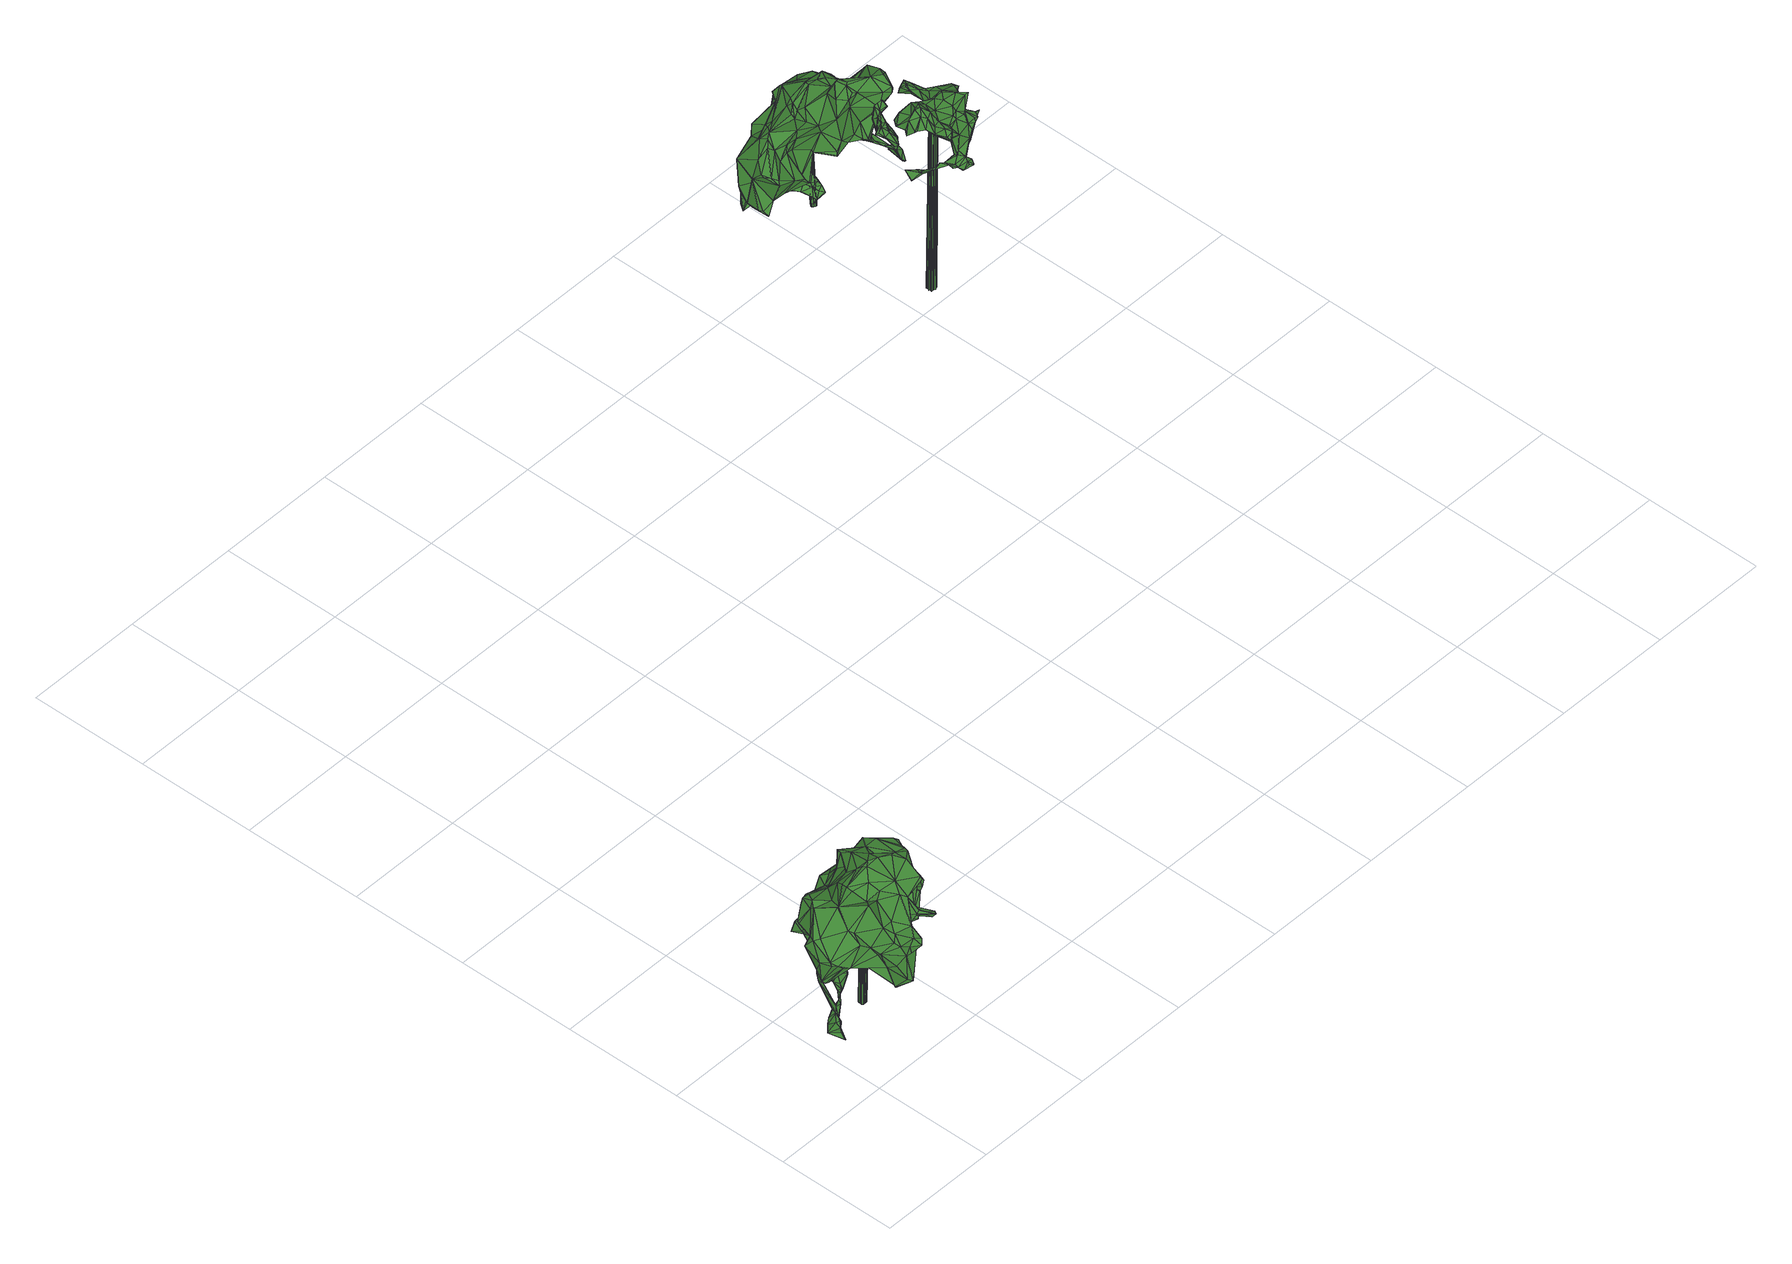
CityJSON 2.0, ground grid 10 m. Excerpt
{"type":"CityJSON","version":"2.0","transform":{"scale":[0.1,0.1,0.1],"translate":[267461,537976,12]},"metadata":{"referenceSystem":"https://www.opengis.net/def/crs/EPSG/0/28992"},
"CityObjects":{
"tree1":{"type":"SolitaryVegetationObject","attributes":{"gtid":255,"crown_width_m":10.57,"crown_median_z":20.63,"crown_r50_m":0.48,"crown_porosity":0.893,"trunk_H_m":7.95,"trunk_DBH_m":0.571,"trunk_radius_m":0.286,"trunk_base_height_m":12.68,"original_gtid":"285"},"geometry":[{"type":"MultiSurface","lod":"3","boundaries":[[[0,1,2]],[[3,4,5]],[[6,7,8]],[[9,10,11]],[[12,13,14]],[[15,16,17]],[[18,19,10]],[[20,21,22]],[[23,24,25]],[[26,27,28]],[[29,28,27]],[[30,31,32]],[[33,34,35]],[[36,37,30]],[[38,39,40]],[[41,42,43]],[[41,43,31]],[[44,45,46]],[[47,0,48]],[[47,1,0]],[[49,50,51]],[[52,53,54]],[[55,56,57]],[[58,59,60]],[[61,60,59]],[[62,63,64]],[[49,38,65]],[[66,67,68]],[[62,64,69]],[[70,71,72]],[[73,74,75]],[[76,77,78]],[[62,79,63]],[[24,80,25]],[[81,82,83]],[[84,85,86]],[[87,21,88]],[[89,90,91]],[[92,93,94]],[[93,95,94]],[[96,13,12]],[[97,98,13]],[[99,100,101]],[[101,100,102]],[[103,90,89]],[[104,105,106]],[[107,10,9]],[[108,109,47]],[[36,110,111]],[[112,113,77]],[[48,0,114]],[[87,62,21]],[[115,116,0]],[[49,51,38]],[[117,118,87]],[[119,107,120]],[[121,106,122]],[[123,106,121]],[[107,18,10]],[[124,14,13]],[[40,39,125]],[[126,58,127]],[[128,129,130]],[[122,85,131]],[[94,132,133]],[[92,94,133]],[[134,135,136]],[[137,138,26]],[[139,140,141]],[[96,142,97]],[[139,143,144]],[[139,141,143]],[[145,146,147]],[[145,123,146]],[[121,146,123]],[[145,148,123]],[[141,140,149]],[[13,98,124]],[[150,151,152]],[[96,97,13]],[[36,30,153]],[[154,126,155]],[[155,126,156]],[[95,143,94]],[[94,143,149]],[[157,67,158]],[[159,160,161]],[[162,163,54]],[[164,157,158]],[[132,149,140]],[[89,91,165]],[[119,120,166]],[[15,20,167]],[[168,169,170]],[[171,153,172]],[[173,63,152]],[[103,174,175]],[[41,111,67]],[[20,15,21]],[[88,21,15]],[[176,177,178]],[[177,176,179]],[[180,22,21]],[[146,181,147]],[[0,116,182]],[[140,99,82]],[[183,184,185]],[[174,186,175]],[[187,59,58]],[[159,188,130]],[[83,130,188]],[[2,189,190]],[[191,61,192]],[[193,194,28]],[[47,109,195]],[[3,5,196]],[[14,197,12]],[[198,65,199]],[[87,200,62]],[[68,110,171]],[[88,117,87]],[[15,17,117]],[[88,15,117]],[[130,129,159]],[[201,50,49]],[[61,175,186]],[[80,24,202]],[[203,204,205]],[[127,22,206]],[[77,207,112]],[[169,208,209]],[[91,185,184]],[[210,85,122]],[[211,133,81]],[[81,133,82]],[[91,90,185]],[[118,150,79]],[[131,212,163]],[[201,163,212]],[[130,169,128]],[[208,169,130]],[[43,32,31]],[[213,214,142]],[[30,32,172]],[[215,83,210]],[[3,196,4]],[[50,216,217]],[[28,194,26]],[[193,26,194]],[[218,152,219]],[[92,211,93]],[[220,89,165]],[[98,100,124]],[[178,45,17]],[[117,17,45]],[[131,163,221]],[[99,140,139]],[[129,128,168]],[[222,205,223]],[[102,223,205]],[[79,62,200]],[[196,224,4]],[[23,225,24]],[[96,12,202]],[[167,60,191]],[[207,28,112]],[[167,20,60]],[[159,129,160]],[[226,122,106]],[[226,106,105]],[[137,227,228]],[[229,187,230]],[[207,231,227]],[[105,209,232]],[[8,233,72]],[[132,94,149]],[[76,234,227]],[[52,82,99]],[[168,170,129]],[[19,228,227]],[[124,139,135]],[[9,182,107]],[[181,221,163]],[[93,235,95]],[[236,172,43]],[[201,216,50]],[[237,23,25]],[[173,238,239]],[[173,239,63]],[[17,176,178]],[[233,240,241]],[[242,187,6]],[[145,204,243]],[[1,47,195]],[[118,200,87]],[[150,152,79]],[[63,79,152]],[[26,151,244]],[[125,39,51]],[[46,45,178]],[[62,69,180]],[[62,180,21]],[[71,6,8]],[[26,138,151]],[[16,15,245]],[[219,138,228]],[[151,138,219]],[[246,173,152]],[[118,79,200]],[[116,166,120]],[[116,120,107]],[[128,169,168]],[[104,113,247]],[[192,186,245]],[[191,192,167]],[[15,167,192]],[[245,15,192]],[[218,238,246]],[[92,133,211]],[[178,177,46]],[[246,152,218]],[[214,223,102]],[[222,223,214]],[[248,6,249]],[[20,127,60]],[[95,250,144]],[[81,251,211]],[[127,206,252]],[[8,72,71]],[[32,43,172]],[[76,231,77]],[[207,77,231]],[[111,41,253]],[[31,253,41]],[[242,254,255]],[[255,187,242]],[[129,75,74]],[[84,212,215]],[[162,256,181]],[[163,162,181]],[[64,63,206]],[[64,206,69]],[[257,115,0]],[[146,221,181]],[[121,221,146]],[[121,122,221]],[[202,24,225]],[[236,66,68]],[[73,112,28]],[[73,28,29]],[[74,161,160]],[[74,160,129]],[[106,258,78]],[[137,228,138]],[[227,231,76]],[[233,8,7]],[[54,259,162]],[[245,174,16]],[[140,82,132]],[[216,42,260]],[[235,250,95]],[[29,27,44]],[[100,99,139]],[[100,139,124]],[[125,261,198]],[[101,53,52]],[[51,50,261]],[[51,261,125]],[[55,108,47]],[[68,111,110]],[[103,89,174]],[[7,248,233]],[[137,26,227]],[[25,56,34]],[[218,166,115]],[[67,111,68]],[[150,244,151]],[[122,131,221]],[[219,166,218]],[[191,60,61]],[[57,197,136]],[[132,82,133]],[[102,205,204]],[[142,214,97]],[[100,214,102]],[[97,214,98]],[[262,263,181]],[[40,125,224]],[[40,224,196]],[[251,81,83]],[[181,256,262]],[[45,27,264]],[[45,118,117]],[[205,35,203]],[[222,33,205]],[[33,35,205]],[[35,265,266]],[[215,267,83]],[[202,56,80]],[[80,56,25]],[[265,34,56]],[[57,56,202]],[[268,251,188]],[[268,188,179]],[[219,152,151]],[[263,204,145]],[[237,34,33]],[[154,6,58]],[[249,6,154]],[[55,47,56]],[[190,155,239]],[[249,154,269]],[[249,269,248]],[[226,232,122]],[[105,232,226]],[[36,153,110]],[[171,110,153]],[[253,31,37]],[[31,30,37]],[[161,177,159]],[[208,131,209]],[[237,25,34]],[[118,264,150]],[[45,264,118]],[[228,119,219]],[[105,247,209]],[[270,254,242]],[[60,127,58]],[[74,271,161]],[[198,261,65]],[[198,224,125]],[[18,119,19]],[[228,19,119]],[[119,166,219]],[[154,155,272]],[[169,209,247]],[[240,57,70]],[[240,55,57]],[[222,237,33]],[[59,175,61]],[[136,135,139]],[[10,273,243]],[[148,243,273]],[[113,78,77]],[[112,73,113]],[[274,251,275]],[[274,275,179]],[[176,274,179]],[[258,123,148]],[[10,234,258]],[[74,276,277]],[[177,179,188]],[[76,258,234]],[[159,177,188]],[[83,188,251]],[[52,54,86]],[[76,78,258]],[[171,236,68]],[[278,279,90]],[[190,239,238]],[[206,22,69]],[[154,58,126]],[[280,185,90]],[[176,281,274]],[[187,58,6]],[[183,274,184]],[[282,175,59]],[[280,279,235]],[[90,279,280]],[[145,243,148]],[[268,275,251]],[[169,247,170]],[[113,73,247]],[[225,283,202]],[[70,242,71]],[[30,172,153]],[[251,183,211]],[[147,181,263]],[[19,234,10]],[[66,158,67]],[[199,65,38]],[[65,201,49]],[[235,93,183]],[[183,93,211]],[[284,235,279]],[[135,14,124]],[[134,14,135]],[[43,158,66]],[[284,250,235]],[[0,182,114]],[[11,114,182]],[[257,0,2]],[[2,238,257]],[[190,238,2]],[[34,265,35]],[[115,238,218]],[[257,238,115]],[[83,267,130]],[[208,130,267]],[[248,240,233]],[[258,273,10]],[[148,273,258]],[[236,171,172]],[[105,104,247]],[[17,281,176]],[[17,16,281]],[[85,215,210]],[[85,210,82]],[[136,139,144]],[[285,136,144]],[[100,286,214]],[[98,214,286]],[[98,286,100]],[[44,271,29]],[[217,216,201]],[[202,197,57]],[[12,197,202]],[[136,197,134]],[[86,54,84]],[[54,53,259]],[[50,260,216]],[[48,266,265]],[[261,50,217]],[[65,261,217]],[[104,78,113]],[[106,78,104]],[[238,173,246]],[[115,166,116]],[[182,116,107]],[[285,70,136]],[[70,57,136]],[[10,287,11]],[[266,11,287]],[[266,287,35]],[[203,35,287]],[[281,91,184]],[[281,16,220]],[[123,258,106]],[[157,216,260]],[[119,18,107]],[[255,230,187]],[[66,236,43]],[[70,285,242]],[[155,189,272]],[[206,63,239]],[[251,274,183]],[[103,175,282]],[[265,56,48]],[[47,48,56]],[[44,27,45]],[[280,235,185]],[[235,183,185]],[[278,90,103]],[[225,23,283]],[[278,103,282]],[[54,288,84]],[[255,289,284]],[[217,201,212]],[[209,85,210]],[[82,210,83]],[[164,158,43]],[[208,212,131]],[[208,267,212]],[[212,267,215]],[[11,266,114]],[[48,114,266]],[[248,269,240]],[[284,289,270]],[[109,272,189]],[[109,154,272]],[[43,42,164]],[[277,73,29]],[[52,86,85]],[[52,85,82]],[[215,85,84]],[[101,52,99]],[[240,108,55]],[[284,270,250]],[[144,250,285]],[[285,250,270]],[[285,270,242]],[[1,195,189]],[[109,189,195]],[[243,204,203]],[[190,189,155]],[[101,102,53]],[[259,53,102]],[[157,260,67]],[[42,67,260]],[[42,41,67]],[[161,271,177]],[[46,177,271]],[[46,271,44]],[[277,29,271]],[[277,271,74]],[[232,209,210]],[[213,222,214]],[[14,134,197]],[[210,122,232]],[[38,5,199]],[[65,163,201]],[[217,163,65]],[[212,163,217]],[[84,288,163]],[[212,84,163]],[[288,54,163]],[[239,252,206]],[[71,242,6]],[[127,20,22]],[[72,233,241]],[[61,186,192]],[[174,245,186]],[[7,6,248]],[[150,290,244]],[[264,290,150]],[[180,69,22]],[[27,290,264]],[[126,252,156]],[[155,156,252]],[[155,252,239]],[[170,75,129]],[[247,73,75]],[[247,75,170]],[[154,109,269]],[[108,269,109]],[[240,269,108]],[[216,164,42]],[[157,164,216]],[[227,234,19]],[[209,131,85]],[[179,275,268]],[[9,11,182]],[[10,243,287]],[[203,287,243]],[[289,255,254]],[[270,289,254]],[[259,102,262]],[[263,145,147]],[[281,165,91]],[[284,230,255]],[[262,102,263]],[[111,253,36]],[[102,204,263]],[[1,189,2]],[[282,187,229]],[[59,187,282]],[[141,149,143]],[[278,282,229]],[[142,96,283]],[[23,237,283]],[[142,283,213]],[[222,213,283]],[[222,283,237]],[[202,283,96]],[[277,276,73]],[[74,73,276]],[[174,89,220]],[[174,220,16]],[[26,244,290]],[[26,290,27]],[[281,184,274]],[[127,252,126]],[[229,230,278]],[[279,278,230]],[[279,230,284]],[[38,51,39]],[[199,224,198]],[[5,224,199]],[[4,224,5]],[[95,144,143]],[[196,5,40]],[[38,40,5]],[[259,256,162]],[[259,262,256]],[[227,26,193]],[[227,193,207]],[[28,207,193]],[[281,220,165]],[[253,37,36]],[[240,70,241]],[[70,72,241]],[[291,292,293]],[[291,293,294]],[[292,295,296]],[[292,296,293]],[[293,296,297]],[[293,297,294]],[[296,295,298]],[[296,298,297]],[[297,298,299]],[[297,299,294]],[[299,298,300]],[[299,300,294]],[[298,295,301]],[[298,301,300]],[[300,301,302]],[[300,302,294]],[[301,295,303]],[[301,303,302]],[[302,303,304]],[[302,304,294]],[[303,295,305]],[[303,305,304]],[[304,305,306]],[[304,306,294]],[[305,295,307]],[[305,307,306]],[[306,307,308]],[[306,308,294]],[[307,295,309]],[[307,309,308]],[[308,309,310]],[[308,310,294]],[[309,295,311]],[[309,311,310]],[[310,311,312]],[[310,312,294]],[[312,311,313]],[[312,313,294]],[[311,295,314]],[[311,314,313]],[[314,295,315]],[[314,315,313]],[[313,315,316]],[[313,316,294]],[[316,315,317]],[[316,317,294]],[[315,295,318]],[[315,318,317]],[[317,318,319]],[[317,319,294]],[[318,295,320]],[[318,320,319]],[[319,320,321]],[[319,321,294]],[[321,320,322]],[[321,322,294]],[[320,295,323]],[[320,323,322]],[[322,323,324]],[[322,324,294]],[[323,295,325]],[[323,325,324]],[[324,325,326]],[[324,326,294]],[[326,325,327]],[[326,327,294]],[[325,295,328]],[[325,328,327]],[[327,328,291]],[[327,291,294]],[[328,295,292]],[[328,292,291]]]}]},
"tree2":{"type":"SolitaryVegetationObject","attributes":{"gtid":116,"crown_width_m":7.16,"crown_median_z":29.19,"crown_r50_m":0.271,"crown_porosity":0.932,"trunk_H_m":16.21,"trunk_DBH_m":0.612,"trunk_radius_m":0.306,"trunk_base_height_m":12.98,"original_gtid":"124"},"geometry":[{"type":"MultiSurface","lod":"3","boundaries":[[[329,330,331]],[[332,333,334]],[[335,336,337]],[[338,339,340]],[[341,339,338]],[[342,343,344]],[[345,346,347]],[[348,349,350]],[[351,352,353]],[[354,341,355]],[[356,357,358]],[[359,360,361]],[[340,339,362]],[[363,364,365]],[[354,362,339]],[[366,367,345]],[[368,369,370]],[[371,372,373]],[[356,374,375]],[[376,363,377]],[[378,379,380]],[[381,382,383]],[[356,375,384]],[[385,386,387]],[[388,346,389]],[[344,343,390]],[[391,392,393]],[[345,367,394]],[[395,396,397]],[[369,398,370]],[[384,399,400]],[[401,402,338]],[[395,403,404]],[[395,404,405]],[[406,387,336]],[[405,396,395]],[[407,381,333]],[[386,377,408]],[[349,409,341]],[[410,411,383]],[[412,383,411]],[[330,329,413]],[[414,415,416]],[[375,417,399]],[[418,398,369]],[[419,420,421]],[[422,423,346]],[[377,386,376]],[[420,348,421]],[[420,424,348]],[[425,426,427]],[[428,391,429]],[[425,353,374]],[[349,341,338]],[[416,430,431]],[[432,331,433]],[[434,335,411]],[[434,411,410]],[[435,436,405]],[[361,437,438]],[[384,357,356]],[[439,440,441]],[[442,412,335]],[[442,335,337]],[[382,434,410]],[[382,410,383]],[[357,384,400]],[[335,412,411]],[[385,364,376]],[[420,419,424]],[[350,443,444]],[[445,444,443]],[[446,447,448]],[[449,450,451]],[[402,401,452]],[[376,364,363]],[[401,340,453]],[[417,454,455]],[[417,455,456]],[[358,374,356]],[[457,458,459]],[[397,460,461]],[[462,463,464]],[[465,332,458]],[[447,377,448]],[[430,416,415]],[[437,466,438]],[[466,467,438]],[[374,358,425]],[[375,399,384]],[[374,426,375]],[[468,381,383]],[[333,381,468]],[[469,470,340]],[[471,352,472]],[[376,386,385]],[[366,473,397]],[[474,473,366]],[[475,450,373]],[[388,389,476]],[[385,387,446]],[[355,477,478]],[[438,342,344]],[[341,409,355]],[[477,355,409]],[[451,450,475]],[[438,344,359]],[[361,438,359]],[[379,479,480]],[[385,365,364]],[[457,459,481]],[[366,332,465]],[[406,336,441]],[[482,360,359]],[[456,357,400]],[[483,484,419]],[[446,448,385]],[[363,485,377]],[[363,365,485]],[[377,485,448]],[[486,487,482]],[[403,395,488]],[[433,489,484]],[[490,484,489]],[[491,486,389]],[[492,493,427]],[[468,334,333]],[[484,494,373]],[[352,379,472]],[[368,334,369]],[[426,454,427]],[[408,377,447]],[[354,355,495]],[[340,362,469]],[[496,422,497]],[[496,497,498]],[[495,372,499]],[[478,372,495]],[[373,433,484]],[[408,447,386]],[[386,447,387]],[[338,402,349]],[[365,385,448]],[[351,379,352]],[[439,369,334]],[[437,429,466]],[[467,496,438]],[[387,447,500]],[[378,501,379]],[[502,418,451]],[[492,501,503]],[[492,503,504]],[[417,375,426]],[[432,372,478]],[[373,450,371]],[[352,471,353]],[[480,454,471]],[[373,372,433]],[[505,409,349]],[[505,349,348]],[[476,346,388]],[[438,496,498]],[[379,480,472]],[[366,397,332]],[[467,506,401]],[[479,492,507]],[[334,442,439]],[[412,442,334]],[[508,462,464]],[[448,485,365]],[[439,442,440]],[[345,389,346]],[[345,508,389]],[[464,509,508]],[[397,488,395]],[[473,488,397]],[[510,511,403]],[[361,360,437]],[[512,398,513]],[[514,513,398]],[[515,437,360]],[[482,445,360]],[[514,445,487]],[[340,401,338]],[[346,476,422]],[[351,353,425]],[[435,371,450]],[[435,450,449]],[[449,436,435]],[[493,492,504]],[[416,429,414]],[[516,425,493]],[[492,427,507]],[[439,461,460]],[[387,500,336]],[[427,493,504]],[[343,498,517]],[[344,390,359]],[[518,430,393]],[[483,419,519]],[[506,429,416]],[[413,478,477]],[[329,478,413]],[[397,396,520]],[[389,509,491]],[[398,418,502]],[[471,472,480]],[[421,519,419]],[[360,443,515]],[[445,443,360]],[[378,503,501]],[[429,391,414]],[[491,457,481]],[[465,458,521]],[[428,392,391]],[[437,392,428]],[[405,499,435]],[[463,462,508]],[[463,508,394]],[[417,426,471]],[[484,490,424]],[[515,522,518]],[[431,430,522]],[[515,392,437]],[[456,400,417]],[[399,417,400]],[[510,362,354]],[[449,520,436]],[[451,520,449]],[[370,512,523]],[[522,524,431]],[[393,430,391]],[[506,416,524]],[[431,524,416]],[[415,414,391]],[[515,518,393]],[[415,391,430]],[[523,525,491]],[[512,525,523]],[[477,409,413]],[[505,413,409]],[[454,507,427]],[[343,517,390]],[[335,526,336]],[[441,461,439]],[[492,479,501]],[[379,501,479]],[[354,495,511]],[[354,511,510]],[[426,455,454]],[[394,508,345]],[[502,475,514]],[[381,407,434]],[[381,434,382]],[[389,508,509]],[[451,460,520]],[[396,405,520]],[[463,521,457]],[[458,457,521]],[[482,487,445]],[[413,490,330]],[[424,490,413]],[[430,518,522]],[[527,473,474]],[[528,476,389]],[[463,457,464]],[[498,342,438]],[[522,515,443]],[[523,459,370]],[[494,484,483]],[[346,423,347]],[[517,528,390]],[[423,470,469]],[[454,480,529]],[[480,479,529]],[[479,507,529]],[[423,422,496]],[[423,496,470]],[[390,486,359]],[[528,517,497]],[[401,443,452]],[[394,521,463]],[[380,516,493]],[[380,493,504]],[[446,500,447]],[[387,500,446]],[[359,486,482]],[[427,493,425]],[[358,426,425]],[[529,507,454]],[[514,530,513]],[[512,513,530]],[[484,424,419]],[[351,380,379]],[[378,380,503]],[[504,503,380]],[[506,443,401]],[[524,443,506]],[[443,524,522]],[[348,519,421]],[[483,519,350]],[[413,505,424]],[[348,424,505]],[[444,531,350]],[[349,402,350]],[[405,404,499]],[[403,499,404]],[[475,532,531]],[[475,531,444]],[[494,531,532]],[[498,343,342]],[[495,355,478]],[[397,533,332]],[[407,332,533]],[[390,528,486]],[[389,486,528]],[[498,497,517]],[[445,514,534]],[[445,534,444]],[[340,470,453]],[[405,436,520]],[[451,475,502]],[[535,473,536]],[[358,455,426]],[[527,536,473]],[[407,526,335]],[[461,526,407]],[[432,478,329]],[[456,455,357]],[[358,357,455]],[[527,345,347]],[[474,345,527]],[[350,519,348]],[[422,476,497]],[[497,476,528]],[[461,533,397]],[[407,533,461]],[[397,520,460]],[[429,437,428]],[[370,398,512]],[[506,466,429]],[[458,332,334]],[[368,458,334]],[[331,330,489]],[[330,490,489]],[[331,489,433]],[[512,530,525]],[[525,530,514]],[[535,510,488]],[[535,488,473]],[[471,454,417]],[[403,488,510]],[[423,537,347]],[[353,471,426]],[[353,426,374]],[[362,537,469]],[[369,460,418]],[[469,537,423]],[[369,439,460]],[[418,460,451]],[[337,440,442]],[[514,398,502]],[[347,537,527]],[[434,407,335]],[[535,536,510]],[[527,537,536]],[[362,510,536]],[[362,536,537]],[[444,534,538]],[[514,475,534]],[[475,538,534]],[[475,444,538]],[[370,459,368]],[[458,368,459]],[[432,433,372]],[[331,432,329]],[[350,402,452]],[[373,532,475]],[[506,467,466]],[[494,532,373]],[[412,468,383]],[[443,350,452]],[[412,334,468]],[[525,514,491]],[[491,509,457]],[[464,457,509]],[[371,435,372]],[[403,511,499]],[[495,499,511]],[[474,366,345]],[[481,523,491]],[[481,459,523]],[[467,401,453]],[[467,453,496]],[[496,453,470]],[[337,336,440]],[[351,516,380]],[[516,351,425]],[[387,406,500]],[[336,500,440]],[[441,440,500]],[[441,500,406]],[[486,539,487]],[[487,539,514]],[[514,539,491]],[[491,539,486]],[[441,526,461]],[[441,336,526]],[[354,339,341]],[[499,372,435]],[[483,531,494]],[[483,350,531]],[[407,333,332]],[[393,392,515]],[[367,366,521]],[[465,521,366]],[[367,521,394]],[[540,541,542]],[[540,542,543]],[[543,542,544]],[[543,544,545]],[[542,541,546]],[[542,546,544]],[[544,546,547]],[[544,547,545]],[[546,541,548]],[[546,548,547]],[[547,548,549]],[[547,549,545]],[[548,541,550]],[[548,550,549]],[[549,550,551]],[[549,551,545]],[[550,541,552]],[[550,552,551]],[[551,552,553]],[[551,553,545]],[[552,541,554]],[[552,554,553]],[[554,541,555]],[[554,555,553]],[[553,555,556]],[[553,556,545]],[[555,541,557]],[[555,557,556]],[[556,557,558]],[[556,558,545]],[[557,541,559]],[[557,559,558]],[[559,541,560]],[[559,560,558]],[[558,560,561]],[[558,561,545]],[[560,541,562]],[[560,562,561]],[[561,562,563]],[[561,563,545]],[[562,541,564]],[[562,564,563]],[[563,564,565]],[[563,565,545]],[[564,541,566]],[[564,566,565]],[[566,541,567]],[[566,567,565]],[[565,567,568]],[[565,568,545]],[[567,541,569]],[[567,569,568]],[[568,569,570]],[[568,570,545]],[[569,541,571]],[[569,571,570]],[[571,541,572]],[[571,572,570]],[[570,572,573]],[[570,573,545]],[[572,541,574]],[[572,574,573]],[[573,574,575]],[[573,575,545]],[[574,541,576]],[[574,576,575]],[[575,576,577]],[[575,577,545]],[[576,541,578]],[[576,578,577]],[[577,578,579]],[[577,579,545]],[[578,541,580]],[[578,580,579]],[[579,580,581]],[[579,581,545]],[[580,541,582]],[[580,582,581]],[[581,582,583]],[[581,583,545]],[[582,541,584]],[[582,584,583]],[[583,584,543]],[[583,543,545]],[[584,541,540]],[[584,540,543]]]}]},
"tree3":{"type":"SolitaryVegetationObject","attributes":{"gtid":258,"crown_width_m":10.07,"crown_median_z":19.26,"crown_r50_m":0.423,"crown_porosity":0.889,"trunk_H_m":5.96,"trunk_DBH_m":0.443,"trunk_radius_m":0.221,"trunk_base_height_m":13.3,"original_gtid":"289"},"geometry":[{"type":"Solid","lod":"3","boundaries":[[[[585,586,587]],[[588,589,590]],[[591,592,593]],[[594,595,596]],[[597,598,599]],[[600,601,602]],[[603,604,605]],[[606,607,608]],[[609,610,611]],[[612,613,604]],[[614,615,616]],[[617,618,619]],[[620,621,622]],[[610,590,623]],[[624,625,626]],[[627,628,629]],[[630,631,632]],[[633,634,635]],[[636,637,638]],[[630,639,640]],[[641,642,643]],[[644,645,646]],[[647,646,645]],[[613,648,649]],[[618,650,651]],[[652,653,654]],[[655,656,657]],[[658,601,644]],[[659,585,660]],[[661,646,662]],[[663,587,664]],[[665,666,667]],[[668,669,634]],[[670,671,672]],[[673,641,674]],[[675,676,677]],[[591,589,588]],[[678,679,680]],[[677,681,675]],[[682,607,606]],[[683,684,685]],[[686,637,687]],[[688,689,663]],[[690,598,691]],[[690,691,672]],[[609,648,692]],[[596,595,693]],[[694,596,693]],[[695,696,697]],[[634,669,698]],[[658,661,699]],[[700,699,661]],[[638,701,702]],[[685,693,703]],[[704,705,651]],[[667,589,591]],[[668,634,706]],[[613,605,604]],[[585,707,660]],[[672,691,670]],[[706,634,633]],[[612,604,603]],[[708,667,709]],[[708,709,710]],[[591,709,667]],[[620,710,709]],[[665,697,711]],[[712,713,714]],[[715,591,588]],[[605,673,716]],[[714,713,717]],[[717,718,714]],[[715,682,606]],[[588,682,715]],[[719,682,588]],[[592,715,720]],[[721,722,663]],[[623,590,589]],[[723,724,725]],[[726,727,728]],[[621,665,729]],[[730,613,649]],[[697,731,695]],[[605,613,730]],[[719,588,590]],[[610,719,590]],[[732,733,734]],[[706,633,735]],[[591,715,592]],[[736,645,644]],[[647,645,736]],[[649,648,609]],[[623,589,628]],[[737,738,739]],[[740,738,676]],[[704,650,741]],[[726,742,713]],[[717,713,742]],[[728,743,726]],[[700,680,679]],[[682,719,610]],[[744,745,746]],[[747,748,749]],[[750,751,752]],[[722,753,592]],[[634,754,635]],[[646,701,755]],[[646,755,680]],[[698,669,756]],[[685,684,757]],[[758,630,744]],[[729,622,621]],[[759,760,761]],[[753,593,592]],[[695,731,762]],[[762,731,763]],[[695,642,673]],[[641,673,642]],[[662,700,661]],[[662,680,700]],[[680,662,646]],[[744,630,745]],[[764,601,658]],[[712,692,765]],[[661,658,646]],[[644,646,658]],[[617,619,766]],[[729,665,708]],[[667,708,665]],[[734,653,732]],[[632,746,745]],[[767,612,768]],[[644,690,736]],[[769,770,771]],[[772,773,769]],[[681,677,774]],[[708,622,729]],[[708,710,622]],[[606,720,715]],[[606,608,720]],[[608,607,775]],[[776,777,778]],[[659,754,756]],[[774,677,748]],[[779,728,727]],[[636,702,647]],[[647,702,646]],[[646,702,701]],[[740,675,780]],[[751,625,752]],[[781,699,700]],[[782,640,733]],[[639,733,640]],[[607,682,610]],[[783,784,733]],[[660,785,659]],[[786,643,762]],[[684,787,757]],[[601,788,789]],[[601,789,644]],[[790,791,781]],[[762,763,786]],[[792,793,783]],[[790,794,703]],[[632,631,795]],[[713,796,726]],[[678,797,679]],[[753,722,721]],[[798,799,657]],[[727,726,796]],[[727,796,614]],[[714,694,800]],[[801,802,694]],[[686,803,678]],[[742,804,717]],[[742,718,804]],[[635,805,735]],[[635,735,633]],[[724,806,692]],[[597,599,807]],[[757,808,809]],[[759,761,810]],[[811,691,598]],[[636,638,702]],[[777,647,812]],[[771,772,769]],[[751,750,813]],[[814,659,805]],[[759,810,735]],[[815,732,653]],[[786,675,643]],[[678,755,686]],[[777,636,647]],[[636,777,637]],[[602,816,779]],[[738,737,758]],[[653,671,817]],[[675,740,676]],[[809,808,687]],[[692,818,765]],[[712,802,692]],[[800,802,712]],[[681,798,819]],[[774,798,681]],[[683,685,703]],[[781,791,602]],[[772,672,773]],[[653,817,771]],[[717,804,718]],[[820,821,822]],[[722,592,720]],[[608,775,705]],[[730,673,605]],[[696,673,730]],[[821,823,824]],[[825,824,823]],[[649,696,730]],[[812,647,772]],[[688,663,664]],[[736,772,647]],[[665,621,697]],[[785,660,707]],[[758,737,630]],[[643,675,819]],[[681,819,675]],[[780,675,786]],[[820,823,821]],[[809,811,825]],[[713,712,765]],[[826,713,765]],[[609,692,806]],[[609,806,610]],[[707,587,785]],[[683,787,684]],[[758,827,828]],[[672,772,736]],[[589,666,628]],[[820,829,757]],[[688,664,830]],[[825,831,757]],[[773,832,833]],[[652,833,832]],[[736,690,672]],[[597,626,598]],[[597,624,626]],[[832,773,834]],[[835,818,648]],[[836,818,835]],[[678,680,755]],[[620,622,710]],[[587,707,664]],[[805,635,814]],[[595,837,791]],[[779,816,728]],[[834,838,655]],[[659,785,805]],[[627,629,711]],[[721,620,709]],[[687,637,776]],[[836,826,818]],[[765,818,826]],[[692,648,818]],[[777,776,637]],[[839,799,840]],[[839,657,799]],[[602,837,816]],[[780,786,841]],[[786,763,841]],[[639,783,733]],[[842,676,738]],[[649,627,696]],[[843,627,649]],[[601,764,602]],[[724,692,802]],[[724,610,806]],[[800,712,714]],[[813,811,751]],[[591,753,709]],[[593,753,591]],[[585,844,707]],[[753,721,709]],[[742,743,718]],[[685,766,619]],[[594,728,837]],[[842,738,828]],[[845,746,632]],[[639,630,737]],[[696,695,673]],[[807,599,789]],[[595,791,693]],[[674,846,673]],[[687,808,686]],[[640,795,631]],[[605,716,603]],[[627,711,697]],[[758,828,738]],[[632,745,630]],[[716,846,824]],[[744,827,758]],[[623,611,610]],[[623,628,611]],[[822,689,820]],[[821,689,822]],[[788,601,600]],[[728,816,837]],[[678,803,847]],[[696,627,697]],[[808,847,803]],[[835,648,613]],[[835,616,615]],[[718,694,714]],[[801,694,693]],[[641,643,819]],[[830,848,650]],[[614,779,727]],[[796,615,614]],[[767,616,835]],[[653,839,815]],[[782,733,732]],[[815,782,732]],[[823,820,831]],[[781,602,764]],[[843,628,627]],[[603,716,849]],[[849,716,824]],[[625,624,850]],[[744,845,827]],[[722,585,663]],[[721,663,689]],[[721,689,841]],[[835,615,826]],[[644,789,599]],[[773,833,769]],[[842,828,827]],[[741,650,848]],[[820,688,851]],[[774,799,798]],[[748,840,774]],[[722,844,585]],[[720,844,722]],[[704,651,650]],[[807,789,788]],[[679,797,781]],[[790,781,797]],[[671,771,817]],[[694,802,800]],[[756,668,761]],[[756,669,668]],[[625,850,752]],[[693,685,801]],[[821,846,674]],[[842,795,852]],[[795,782,852]],[[782,795,640]],[[600,853,788]],[[657,656,798]],[[657,834,655]],[[811,598,626]],[[657,832,834]],[[770,654,771]],[[836,835,826]],[[667,666,589]],[[829,617,757]],[[678,794,797]],[[757,831,820]],[[790,797,794]],[[808,803,686]],[[776,809,687]],[[701,638,755]],[[809,825,757]],[[674,740,821]],[[676,842,852]],[[793,854,798]],[[676,749,677]],[[839,832,657]],[[653,832,839]],[[658,699,764]],[[764,699,781]],[[679,781,700]],[[653,652,832]],[[785,760,759]],[[672,671,773]],[[834,773,671]],[[838,734,784]],[[629,628,666]],[[629,666,665]],[[734,733,784]],[[855,659,814]],[[612,835,613]],[[767,835,612]],[[703,794,683]],[[704,741,720]],[[826,615,796]],[[713,826,796]],[[704,608,705]],[[720,608,704]],[[673,846,716]],[[639,739,783]],[[837,595,594]],[[694,718,596]],[[811,626,751]],[[651,705,619]],[[707,848,830]],[[747,749,852]],[[830,664,707]],[[841,689,780]],[[587,586,785]],[[780,689,740]],[[821,740,689]],[[596,718,743]],[[856,725,724]],[[820,689,688]],[[829,618,617]],[[857,851,688]],[[837,602,791]],[[798,854,819]],[[641,819,854]],[[674,854,740]],[[674,641,854]],[[639,737,739]],[[854,793,792]],[[844,848,707]],[[587,663,585]],[[772,771,671]],[[772,671,812]],[[698,756,754]],[[811,809,776]],[[811,670,691]],[[845,744,746]],[[794,678,847]],[[855,754,659]],[[726,743,742]],[[594,743,728]],[[596,743,594]],[[741,844,720]],[[801,856,802]],[[856,724,802]],[[825,813,824]],[[858,807,788]],[[858,767,768]],[[858,597,807]],[[814,635,855]],[[811,813,825]],[[858,616,767]],[[705,801,619]],[[784,656,655]],[[801,685,619]],[[821,824,846]],[[618,651,619]],[[705,856,801]],[[626,625,751]],[[784,798,656]],[[665,711,629]],[[600,602,853]],[[788,853,858]],[[858,853,616]],[[616,853,614]],[[637,755,638]],[[637,686,755]],[[812,671,777]],[[750,752,824]],[[740,792,738]],[[854,792,740]],[[721,731,620]],[[841,731,721]],[[763,731,841]],[[738,792,739]],[[783,739,792]],[[697,621,731]],[[815,747,782]],[[782,747,852]],[[849,612,603]],[[858,849,597]],[[768,612,849]],[[768,849,858]],[[838,653,734]],[[741,848,844]],[[703,693,791]],[[703,791,790]],[[649,611,843]],[[609,611,649]],[[843,611,628]],[[597,850,624]],[[849,850,597]],[[671,838,834]],[[805,785,759]],[[805,759,735]],[[784,655,838]],[[799,774,840]],[[620,731,621]],[[677,749,748]],[[793,798,784]],[[793,784,783]],[[830,857,688]],[[851,618,820]],[[820,618,829]],[[830,650,857]],[[857,650,618]],[[857,618,851]],[[762,643,642]],[[762,642,695]],[[723,725,856]],[[775,607,723]],[[723,607,610]],[[723,610,724]],[[775,723,705]],[[811,778,670]],[[705,723,856]],[[599,598,690]],[[599,690,644]],[[811,776,778]],[[670,778,671]],[[838,671,653]],[[671,778,777]],[[698,754,634]],[[602,779,853]],[[614,853,779]],[[824,813,750]],[[771,654,653]],[[706,810,668]],[[855,635,754]],[[676,852,749]],[[757,787,808]],[[808,787,847]],[[823,831,825]],[[794,787,683]],[[847,787,794]],[[617,766,757]],[[685,757,766]],[[845,632,795]],[[827,845,795]],[[827,795,842]],[[640,631,630]],[[839,747,815]],[[840,747,839]],[[840,748,747]],[[706,735,810]],[[668,810,761]],[[849,752,850]],[[824,752,849]],[[586,760,785]],[[761,760,756]],[[586,756,760]],[[770,833,654]],[[769,833,770]],[[652,654,833]],[[756,586,659]],[[585,659,586]],[[859,860,861]],[[859,861,862]],[[862,861,863]],[[862,863,864]],[[861,860,865]],[[861,865,863]],[[863,865,866]],[[863,866,864]],[[866,865,867]],[[866,867,864]],[[865,860,868]],[[865,868,867]],[[867,868,869]],[[867,869,864]],[[868,860,870]],[[868,870,869]],[[869,870,871]],[[869,871,864]],[[870,860,872]],[[870,872,871]],[[871,872,873]],[[871,873,864]],[[873,872,874]],[[873,874,864]],[[872,860,875]],[[872,875,874]],[[874,875,876]],[[874,876,864]],[[876,875,877]],[[876,877,864]],[[875,860,878]],[[875,878,877]],[[878,860,879]],[[878,879,877]],[[877,879,880]],[[877,880,864]],[[880,879,881]],[[880,881,864]],[[879,860,882]],[[879,882,881]],[[881,882,883]],[[881,883,864]],[[882,860,884]],[[882,884,883]],[[884,860,885]],[[884,885,883]],[[883,885,886]],[[883,886,864]],[[886,885,887]],[[886,887,864]],[[887,885,888]],[[887,888,864]],[[885,860,859]],[[885,859,888]],[[888,859,862]],[[888,862,864]]]]}]}
},
"vertices":[
[60,39,139],[79,33,134],[77,44,145],[5,37,27],[7,42,29],[2,50,27],[82,41,98],[83,32,97],[94,33,90],[35,57,135],[29,64,120],[38,46,130],[50,16,72],[40,20,63],[49,20,70],[106,83,96],[93,72,86],[93,89,94],[36,67,135],[39,74,130],[111,74,99],[110,94,110],[105,79,115],[43,10,106],[53,8,102],[49,12,109],[60,94,116],[64,105,101],[54,100,100],[60,110,99],[53,96,26],[49,94,22],[49,94,23],[41,23,103],[46,27,106],[45,37,106],[62,87,28],[56,87,27],[11,58,24],[14,49,27],[11,46,27],[45,77,26],[39,74,26],[43,82,27],[74,112,95],[85,103,106],[77,108,94],[64,31,126],[59,34,130],[16,62,24],[30,63,27],[19,55,26],[33,65,62],[23,62,60],[21,64,57],[55,36,110],[56,20,111],[57,32,93],[99,53,107],[108,57,88],[112,70,96],[114,61,88],[102,89,119],[88,82,133],[103,80,124],[20,59,28],[45,77,27],[41,71,28],[56,80,27],[105,77,123],[78,38,94],[91,33,90],[87,29,92],[40,102,87],[57,113,72],[46,105,70],[27,87,113],[29,98,107],[27,89,104],[86,93,128],[55,10,106],[57,74,63],[46,63,62],[41,85,58],[24,74,53],[31,72,59],[29,71,59],[108,100,107],[110,98,107],[100,60,64],[95,62,58],[90,76,56],[61,62,57],[65,61,58],[59,54,55],[63,50,60],[44,8,74],[40,21,63],[41,23,63],[37,46,72],[34,44,73],[26,63,64],[21,46,78],[99,53,66],[24,97,87],[25,93,85],[18,81,89],[34,61,137],[72,46,119],[78,40,126],[62,87,29],[56,80,26],[34,104,95],[24,98,88],[49,44,134],[65,60,145],[54,60,144],[105,101,105],[90,96,115],[51,67,139],[53,64,142],[9,78,88],[18,72,66],[11,72,95],[43,25,62],[17,51,27],[96,55,112],[99,60,110],[38,116,58],[43,118,62],[42,107,62],[25,81,49],[55,55,57],[57,62,57],[48,24,70],[50,32,67],[55,38,87],[60,84,125],[62,92,131],[51,35,66],[51,51,61],[54,48,62],[42,11,75],[61,48,62],[62,44,67],[9,54,87],[7,62,83],[9,52,85],[15,69,96],[56,53,57],[77,94,123],[63,96,131],[76,81,134],[56,94,29],[93,54,113],[89,54,134],[94,64,120],[37,70,28],[41,72,28],[61,105,66],[65,115,66],[67,114,68],[11,61,62],[18,73,50],[39,74,27],[89,70,61],[57,62,146],[112,72,95],[37,116,58],[37,104,63],[38,107,63],[58,86,28],[50,88,28],[84,61,136],[100,58,68],[107,58,86],[78,83,82],[68,101,89],[81,96,94],[68,89,90],[104,82,114],[9,62,64],[48,53,137],[71,67,67],[82,67,67],[88,70,59],[109,60,87],[94,58,98],[58,93,68],[81,40,131],[86,51,142],[114,65,90],[110,67,88],[48,91,109],[52,91,109],[80,32,131],[6,37,26],[50,29,92],[16,51,28],[13,52,28],[94,93,119],[22,64,27],[54,14,95],[33,53,99],[31,46,93],[32,37,96],[103,72,122],[34,99,107],[35,88,49],[37,92,67],[37,72,63],[63,68,60],[25,80,49],[38,18,86],[36,25,82],[36,82,52],[32,67,27],[25,63,28],[67,70,141],[62,82,138],[86,67,68],[15,72,65],[33,29,94],[34,32,91],[11,46,28],[45,10,99],[28,75,86],[46,90,110],[50,76,131],[103,60,86],[92,68,87],[33,96,109],[35,74,81],[88,26,96],[34,75,116],[69,59,61],[51,85,28],[41,17,103],[78,56,143],[91,58,137],[76,33,100],[83,31,96],[76,47,92],[31,57,100],[66,94,124],[104,68,88],[74,65,134],[36,96,69],[79,34,101],[78,53,106],[67,52,69],[58,78,65],[96,65,121],[55,83,27],[76,56,101],[89,68,90],[11,60,62],[74,55,144],[24,83,110],[14,60,61],[37,70,27],[19,55,27],[17,49,79],[13,50,83],[77,96,114],[49,33,112],[46,44,127],[36,88,49],[52,89,72],[73,46,118],[65,58,83],[66,111,89],[85,54,130],[32,68,115],[74,72,74],[55,73,84],[51,102,72],[59,101,93],[95,55,68],[90,61,66],[87,67,62],[83,76,76],[106,57,86],[42,12,97],[80,64,70],[56,43,87],[43,33,78],[48,53,115],[20,72,53],[81,72,83],[75,95,115],[60,66,86],[60,68,7],[60,67,86],[57,66,86],[58,68,7],[60,69,7],[60,68,86],[59,70,7],[59,68,86],[59,69,86],[58,70,7],[58,69,86],[57,70,7],[57,69,86],[56,70,7],[56,69,86],[55,69,7],[55,68,86],[55,68,7],[55,67,86],[55,67,7],[55,66,86],[55,65,86],[55,66,7],[56,65,7],[55,64,86],[56,64,86],[57,65,7],[57,63,86],[58,65,7],[58,63,86],[58,64,86],[59,65,7],[59,64,86],[60,66,7],[60,64,86],[60,65,86],[60,67,7],
[594,502,186],[592,508,180],[594,507,181],[634,487,162],[626,483,152],[625,486,152],[612,478,155],[605,480,161],[608,479,156],[617,518,189],[618,514,188],[629,516,185],[611,514,194],[656,524,175],[657,521,175],[652,524,172],[641,498,176],[650,503,184],[647,503,184],[603,525,184],[613,523,188],[615,523,177],[596,540,158],[593,538,161],[599,543,157],[613,505,190],[607,509,196],[611,555,161],[617,549,164],[608,551,158],[648,524,172],[638,529,169],[640,532,168],[621,508,184],[590,502,150],[587,505,153],[594,501,151],[638,492,170],[646,493,169],[635,492,160],[626,498,160],[626,499,160],[606,498,181],[603,500,183],[606,504,182],[605,552,159],[608,553,169],[585,497,149],[596,501,148],[597,524,156],[595,531,162],[599,528,157],[627,479,152],[625,475,151],[625,475,150],[615,556,165],[591,494,154],[593,494,152],[598,487,157],[646,506,181],[642,504,174],[654,517,174],[628,545,181],[630,538,176],[624,544,178],[648,492,169],[618,489,178],[616,487,175],[624,488,171],[623,502,163],[611,553,169],[616,553,169],[628,519,182],[617,521,183],[615,493,180],[613,489,176],[613,486,175],[603,487,160],[622,480,157],[595,495,152],[606,513,194],[621,476,152],[616,476,151],[616,477,150],[597,511,189],[631,546,182],[625,542,186],[625,538,187],[609,549,166],[621,501,165],[600,525,179],[599,526,179],[602,526,181],[648,511,181],[645,510,183],[594,520,180],[599,542,157],[606,548,162],[606,535,160],[632,539,178],[632,542,182],[621,541,185],[623,537,187],[597,503,184],[598,509,179],[621,477,155],[605,493,181],[613,486,174],[639,535,173],[645,529,177],[619,488,156],[608,483,157],[607,486,158],[615,481,154],[628,525,178],[621,520,178],[631,521,173],[596,495,153],[596,494,153],[596,498,151],[613,489,175],[611,497,180],[619,498,169],[620,521,179],[639,519,183],[605,539,164],[608,548,164],[617,549,165],[645,496,166],[639,491,153],[635,493,160],[623,495,167],[618,484,159],[656,498,166],[649,494,167],[652,499,163],[639,489,165],[636,531,180],[637,528,179],[624,479,152],[633,511,184],[639,518,183],[603,542,163],[595,537,162],[630,496,177],[637,495,177],[617,506,179],[648,510,181],[603,510,196],[604,506,191],[600,532,163],[599,538,164],[640,494,169],[638,523,172],[605,518,180],[602,515,174],[597,501,149],[646,516,176],[635,517,179],[621,492,177],[597,510,178],[596,513,180],[638,506,169],[603,527,159],[607,531,155],[605,517,181],[608,503,189],[642,520,181],[651,514,179],[655,521,176],[605,493,182],[601,487,158],[598,521,159],[620,502,167],[599,524,156],[608,531,153],[604,515,187],[631,532,182],[602,533,163],[651,497,169],[648,498,168],[616,500,182],[610,498,183],[626,495,167],[621,501,166],[631,508,175],[629,537,176],[603,530,157],[657,518,176],[622,543,178],[602,526,180],[616,487,174],[644,491,167],[624,534,184],[631,494,163],[624,534,185],[637,499,175],[611,480,157],[633,499,181],[651,514,178],[601,535,164],[630,500,178],[616,520,181],[616,510,185],[622,487,159],[627,511,182],[623,496,176],[630,499,178],[635,504,181],[618,507,181],[641,511,180],[626,513,10],[622,512,10],[625,513,10],[625,510,172],[625,511,172],[622,510,172],[625,514,10],[624,512,172],[625,515,10],[624,513,172],[624,515,10],[623,513,172],[623,515,10],[622,513,172],[622,516,10],[622,515,10],[621,513,172],[621,515,10],[620,513,172],[620,515,10],[620,514,10],[619,512,172],[620,513,10],[619,511,172],[619,512,10],[619,510,172],[620,512,10],[620,511,10],[619,509,172],[620,510,10],[620,508,172],[621,510,10],[622,510,10],[621,507,172],[623,509,10],[622,507,172],[623,510,10],[623,507,172],[624,510,10],[623,508,172],[625,510,10],[624,508,172],[625,511,10],[624,509,172],[625,512,10],
[669,613,63],[672,603,54],[668,607,58],[689,616,104],[700,629,88],[688,620,106],[696,621,83],[690,613,82],[693,617,81],[600,618,129],[604,613,118],[609,619,125],[598,659,91],[587,649,82],[590,652,90],[587,634,112],[577,633,108],[582,628,114],[624,660,103],[628,659,107],[639,661,102],[681,602,99],[674,604,103],[671,605,90],[657,629,112],[673,615,112],[665,626,98],[619,657,110],[638,652,115],[611,642,130],[614,643,129],[613,646,126],[624,602,78],[641,607,76],[633,606,84],[689,638,55],[684,650,64],[693,639,55],[686,630,104],[606,664,84],[609,660,82],[603,659,79],[664,639,91],[684,632,101],[685,634,88],[614,616,47],[610,612,42],[611,609,41],[683,591,39],[684,593,37],[686,597,44],[558,622,63],[569,617,66],[557,606,65],[611,622,48],[607,621,44],[641,653,62],[644,654,60],[645,655,58],[565,643,91],[572,631,72],[559,623,89],[558,627,64],[641,641,123],[656,642,104],[654,605,71],[649,609,77],[583,649,35],[590,642,37],[581,648,33],[598,647,43],[602,647,43],[599,650,42],[565,623,103],[677,601,52],[668,607,59],[558,614,99],[558,612,98],[665,618,62],[664,610,61],[686,642,77],[697,635,85],[702,635,83],[683,594,37],[687,611,35],[580,635,63],[575,640,57],[573,643,59],[645,651,82],[640,643,71],[635,652,46],[622,636,45],[625,649,34],[581,603,84],[566,604,94],[564,602,92],[630,654,42],[681,602,105],[598,621,91],[614,617,82],[619,613,98],[578,610,70],[581,613,69],[658,612,65],[652,634,70],[581,644,80],[584,644,79],[644,629,123],[613,610,110],[629,616,126],[657,649,68],[655,649,81],[677,645,72],[687,608,41],[574,622,108],[562,608,97],[556,610,68],[555,614,67],[600,619,101],[660,613,78],[651,615,98],[682,591,39],[665,606,60],[694,638,61],[693,627,64],[694,636,59],[682,635,80],[638,618,135],[624,616,151],[631,608,143],[687,607,96],[635,644,95],[619,609,153],[622,606,144],[682,611,110],[671,606,87],[668,636,68],[670,617,68],[658,614,108],[653,620,114],[654,615,110],[613,622,144],[603,627,133],[601,623,132],[688,647,65],[645,656,103],[668,641,67],[598,635,41],[602,630,44],[598,635,42],[680,592,42],[566,642,65],[615,619,48],[622,624,49],[613,629,53],[638,641,54],[658,604,69],[615,613,151],[613,619,144],[620,613,46],[616,612,44],[619,609,43],[617,643,36],[621,647,33],[621,644,36],[608,651,83],[605,652,79],[609,655,83],[691,622,67],[686,605,43],[566,610,71],[686,608,41],[614,616,80],[621,617,47],[679,597,48],[676,601,52],[685,605,43],[655,650,59],[655,650,58],[578,626,112],[638,621,135],[626,604,80],[612,652,117],[612,651,113],[579,652,33],[580,652,33],[576,647,31],[569,643,56],[584,652,37],[624,650,35],[664,612,100],[579,631,62],[577,633,60],[580,634,62],[600,628,127],[642,643,55],[579,620,104],[608,623,43],[613,630,53],[603,640,45],[672,602,54],[654,650,58],[592,607,78],[589,638,110],[585,641,98],[591,619,102],[599,617,111],[623,640,48],[620,649,52],[589,618,96],[611,613,42],[616,624,142],[580,616,95],[618,653,52],[613,646,44],[635,615,134],[631,609,104],[640,618,111],[588,603,79],[619,609,152],[679,596,49],[656,622,114],[599,641,101],[595,602,73],[599,620,74],[680,593,42],[593,640,75],[574,639,57],[608,642,80],[684,599,48],[600,636,40],[595,619,128],[583,648,36],[638,628,128],[629,656,52],[640,621,80],[637,637,72],[640,635,74],[628,631,89],[619,639,87],[611,630,73],[626,623,140],[620,613,45],[622,620,48],[626,604,79],[661,608,63],[614,618,82],[594,656,38],[582,652,34],[594,651,41],[627,643,123],[631,627,126],[594,615,127],[595,645,42],[602,647,42],[621,648,33],[652,646,60],[620,626,45],[664,636,92],[661,605,66],[619,609,42],[633,640,92],[591,603,79],[660,605,66],[611,654,91],[610,658,88],[646,608,75],[617,629,44],[592,634,114],[626,651,52],[685,602,46],[648,613,108],[652,607,71],[611,648,111],[630,627,13],[628,628,13],[630,628,13],[627,629,73],[627,630,73],[625,629,73],[629,629,13],[627,631,73],[626,631,73],[628,630,13],[625,632,73],[627,630,13],[624,631,73],[626,629,13],[623,631,72],[623,630,72],[625,628,13],[623,630,73],[623,629,73],[625,627,13],[626,626,13],[623,628,73],[624,627,73],[627,625,13],[625,627,73],[628,625,13],[629,626,13],[626,627,73],[626,628,73],[627,628,73]
]}
